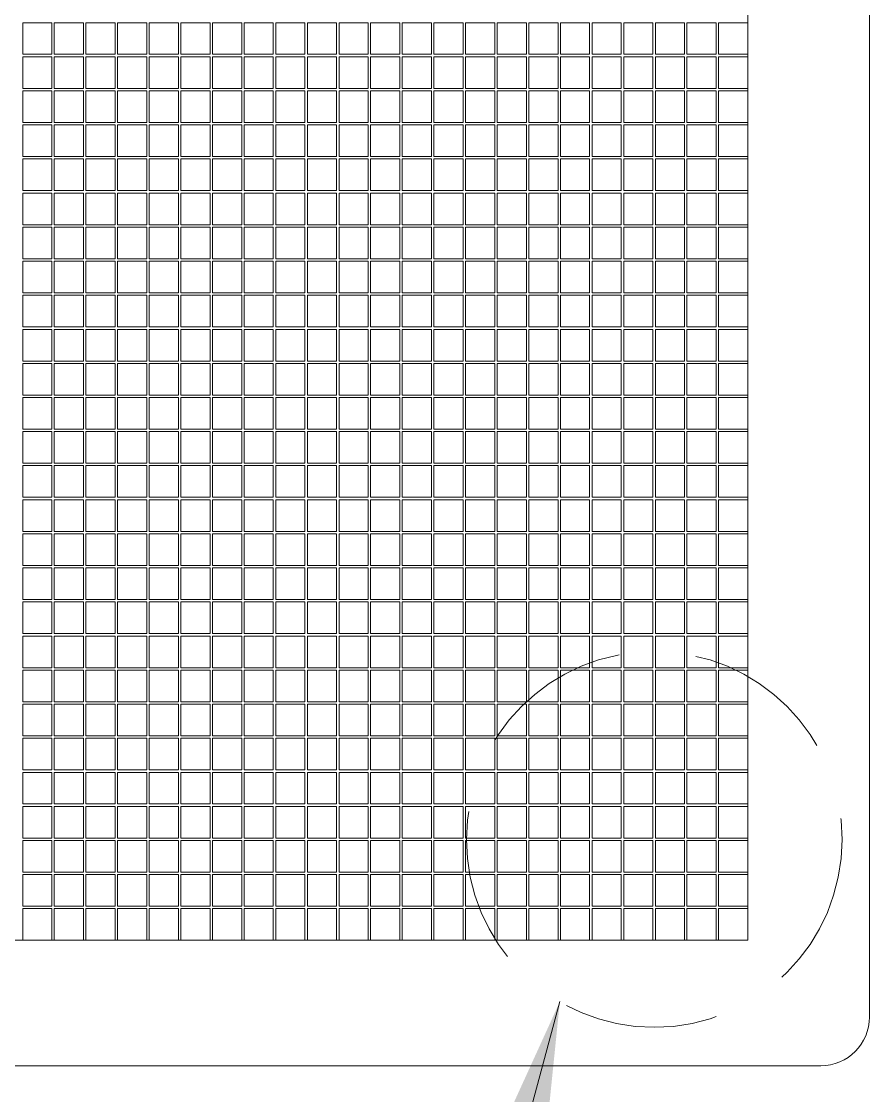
# Model space of a CAD drawing. Extents: x 365 to 1637, y -92 to 444.
# Drawn here: x 833.08 to 850.5, y 8.87 to 30.93 of the extents above; entities that cross this region are included whole.
import ezdxf

# ---------------------------------------------------------------- set-up
doc = ezdxf.new("R2010")
doc.units = 0
doc.linetypes.add('HIDDEN2', pattern=[4.7625, 3.175, -1.5875])
for name, color, linetype, lineweight in [('-Dim_mm', 5, 'CONTINUOUS', 13), ('-Text', 7, 'CONTINUOUS', 9), ('AA Detail', 6, 'CONTINUOUS', 20), ('ACTIVE_AREA', 6, 'CONTINUOUS', 0), ('Detail Circle', 132, 'HIDDEN2', 20), ('VIEW_AREA', 44, 'CONTINUOUS', 20)]:
    doc.layers.add(name, color=color, linetype=linetype, lineweight=lineweight)
doc.styles.add('STYLE1', font='arial.ttf')
doc.dimstyles.new('10x LO_mm', dxfattribs={"dimtxt": 2.6666, "dimasz": 2, "dimexe": 0.5, "dimexo": 0.5, "dimgap": 0.5, "dimtad": 1, "dimlfac": 0.1, "dimzin": 4, "dimdsep": 46, "dimtxsty": 'STYLE1', "dimcen": -2.5, "dimclrd": 256, "dimclre": 256, "dimclrt": 256, "dimadec": 0, "dimazin": 0, "dimtp": 0.5, "dimtm": 0.5, "dimtfac": 1, "dimtmove": 0, "dimatfit": 1, "dimfxl": 0, "dimtolj": 1, "dimtzin": 0, "dimlwd": -1, "dimlwe": -1, "dimarcsym": 0})

# ---------------------------------------------------------------- blocks, each defined once
blk = doc.blocks.new('va')
at = {"layer": 'VIEW_AREA'}
for p, q in [((535.779, 175.903), (535.779, 150.403)), ((453.829, 149.403), (534.779, 149.403))]:
    blk.add_line(p, q, dxfattribs=at)
blk.add_arc((534.779, 150.403), 1, 270, 0, dxfattribs=at)

msp = doc.modelspace()

# ---------------------------------------------------------------- linework, layer by layer
at = {"layer": 'AA Detail'}
msp.add_lwpolyline([(770.051, 34.407), (848.001, 34.407), (848.001, 12.057), (770.051, 12.057)], close=True, dxfattribs=at)
at = {"layer": 'ACTIVE_AREA'}
for points in [[(833.101, 30.257), (833.701, 30.257), (833.701, 30.907), (833.101, 30.907)], [(833.751, 30.257), (834.351, 30.257), (834.351, 30.907), (833.751, 30.907)], [(834.401, 30.257), (835.001, 30.257), (835.001, 30.907), (834.401, 30.907)], [(835.051, 30.257), (835.651, 30.257), (835.651, 30.907), (835.051, 30.907)], [(835.701, 30.257), (836.301, 30.257), (836.301, 30.907), (835.701, 30.907)], [(836.351, 30.257), (836.951, 30.257), (836.951, 30.907), (836.351, 30.907)], [(837.001, 30.257), (837.601, 30.257), (837.601, 30.907), (837.001, 30.907)], [(837.651, 30.257), (838.251, 30.257), (838.251, 30.907), (837.651, 30.907)], [(838.301, 30.257), (838.901, 30.257), (838.901, 30.907), (838.301, 30.907)], [(838.951, 30.257), (839.551, 30.257), (839.551, 30.907), (838.951, 30.907)], [(839.601, 30.257), (840.201, 30.257), (840.201, 30.907), (839.601, 30.907)], [(840.251, 30.257), (840.851, 30.257), (840.851, 30.907), (840.251, 30.907)], [(840.901, 30.257), (841.501, 30.257), (841.501, 30.907), (840.901, 30.907)], [(841.551, 30.257), (842.151, 30.257), (842.151, 30.907), (841.551, 30.907)], [(842.201, 30.257), (842.801, 30.257), (842.801, 30.907), (842.201, 30.907)], [(842.851, 30.257), (843.451, 30.257), (843.451, 30.907), (842.851, 30.907)], [(843.501, 30.257), (844.101, 30.257), (844.101, 30.907), (843.501, 30.907)], [(844.151, 30.257), (844.751, 30.257), (844.751, 30.907), (844.151, 30.907)], [(844.801, 30.257), (845.401, 30.257), (845.401, 30.907), (844.801, 30.907)], [(845.451, 30.257), (846.051, 30.257), (846.051, 30.907), (845.451, 30.907)], [(846.101, 30.257), (846.701, 30.257), (846.701, 30.907), (846.101, 30.907)], [(846.751, 30.257), (847.351, 30.257), (847.351, 30.907), (846.751, 30.907)], [(847.401, 30.257), (848.001, 30.257), (848.001, 30.907), (847.401, 30.907)], [(833.101, 29.557), (833.701, 29.557), (833.701, 30.207), (833.101, 30.207)], [(833.751, 29.557), (834.351, 29.557), (834.351, 30.207), (833.751, 30.207)], [(834.401, 29.557), (835.001, 29.557), (835.001, 30.207), (834.401, 30.207)], [(835.051, 29.557), (835.651, 29.557), (835.651, 30.207), (835.051, 30.207)], [(835.701, 29.557), (836.301, 29.557), (836.301, 30.207), (835.701, 30.207)], [(836.351, 29.557), (836.951, 29.557), (836.951, 30.207), (836.351, 30.207)], [(837.001, 29.557), (837.601, 29.557), (837.601, 30.207), (837.001, 30.207)], [(837.651, 29.557), (838.251, 29.557), (838.251, 30.207), (837.651, 30.207)], [(838.301, 29.557), (838.901, 29.557), (838.901, 30.207), (838.301, 30.207)], [(838.951, 29.557), (839.551, 29.557), (839.551, 30.207), (838.951, 30.207)], [(839.601, 29.557), (840.201, 29.557), (840.201, 30.207), (839.601, 30.207)], [(840.251, 29.557), (840.851, 29.557), (840.851, 30.207), (840.251, 30.207)], [(840.901, 29.557), (841.501, 29.557), (841.501, 30.207), (840.901, 30.207)], [(841.551, 29.557), (842.151, 29.557), (842.151, 30.207), (841.551, 30.207)], [(842.201, 29.557), (842.801, 29.557), (842.801, 30.207), (842.201, 30.207)], [(842.851, 29.557), (843.451, 29.557), (843.451, 30.207), (842.851, 30.207)], [(843.501, 29.557), (844.101, 29.557), (844.101, 30.207), (843.501, 30.207)], [(844.151, 29.557), (844.751, 29.557), (844.751, 30.207), (844.151, 30.207)], [(844.801, 29.557), (845.401, 29.557), (845.401, 30.207), (844.801, 30.207)], [(845.451, 29.557), (846.051, 29.557), (846.051, 30.207), (845.451, 30.207)], [(846.101, 29.557), (846.701, 29.557), (846.701, 30.207), (846.101, 30.207)], [(846.751, 29.557), (847.351, 29.557), (847.351, 30.207), (846.751, 30.207)], [(847.401, 29.557), (848.001, 29.557), (848.001, 30.207), (847.401, 30.207)], [(833.101, 28.857), (833.701, 28.857), (833.701, 29.507), (833.101, 29.507)], [(833.751, 28.857), (834.351, 28.857), (834.351, 29.507), (833.751, 29.507)], [(834.401, 28.857), (835.001, 28.857), (835.001, 29.507), (834.401, 29.507)], [(835.051, 28.857), (835.651, 28.857), (835.651, 29.507), (835.051, 29.507)], [(835.701, 28.857), (836.301, 28.857), (836.301, 29.507), (835.701, 29.507)], [(836.351, 28.857), (836.951, 28.857), (836.951, 29.507), (836.351, 29.507)], [(837.001, 28.857), (837.601, 28.857), (837.601, 29.507), (837.001, 29.507)], [(837.651, 28.857), (838.251, 28.857), (838.251, 29.507), (837.651, 29.507)], [(838.301, 28.857), (838.901, 28.857), (838.901, 29.507), (838.301, 29.507)], [(838.951, 28.857), (839.551, 28.857), (839.551, 29.507), (838.951, 29.507)], [(839.601, 28.857), (840.201, 28.857), (840.201, 29.507), (839.601, 29.507)], [(840.251, 28.857), (840.851, 28.857), (840.851, 29.507), (840.251, 29.507)], [(840.901, 28.857), (841.501, 28.857), (841.501, 29.507), (840.901, 29.507)], [(841.551, 28.857), (842.151, 28.857), (842.151, 29.507), (841.551, 29.507)], [(842.201, 28.857), (842.801, 28.857), (842.801, 29.507), (842.201, 29.507)], [(842.851, 28.857), (843.451, 28.857), (843.451, 29.507), (842.851, 29.507)], [(843.501, 28.857), (844.101, 28.857), (844.101, 29.507), (843.501, 29.507)], [(844.151, 28.857), (844.751, 28.857), (844.751, 29.507), (844.151, 29.507)], [(844.801, 28.857), (845.401, 28.857), (845.401, 29.507), (844.801, 29.507)], [(845.451, 28.857), (846.051, 28.857), (846.051, 29.507), (845.451, 29.507)], [(846.101, 28.857), (846.701, 28.857), (846.701, 29.507), (846.101, 29.507)], [(846.751, 28.857), (847.351, 28.857), (847.351, 29.507), (846.751, 29.507)], [(847.401, 28.857), (848.001, 28.857), (848.001, 29.507), (847.401, 29.507)], [(833.101, 28.157), (833.701, 28.157), (833.701, 28.807), (833.101, 28.807)], [(833.751, 28.157), (834.351, 28.157), (834.351, 28.807), (833.751, 28.807)], [(834.401, 28.157), (835.001, 28.157), (835.001, 28.807), (834.401, 28.807)], [(835.051, 28.157), (835.651, 28.157), (835.651, 28.807), (835.051, 28.807)], [(835.701, 28.157), (836.301, 28.157), (836.301, 28.807), (835.701, 28.807)], [(836.351, 28.157), (836.951, 28.157), (836.951, 28.807), (836.351, 28.807)], [(837.001, 28.157), (837.601, 28.157), (837.601, 28.807), (837.001, 28.807)], [(837.651, 28.157), (838.251, 28.157), (838.251, 28.807), (837.651, 28.807)], [(838.301, 28.157), (838.901, 28.157), (838.901, 28.807), (838.301, 28.807)], [(838.951, 28.157), (839.551, 28.157), (839.551, 28.807), (838.951, 28.807)], [(839.601, 28.157), (840.201, 28.157), (840.201, 28.807), (839.601, 28.807)], [(840.251, 28.157), (840.851, 28.157), (840.851, 28.807), (840.251, 28.807)], [(840.901, 28.157), (841.501, 28.157), (841.501, 28.807), (840.901, 28.807)], [(841.551, 28.157), (842.151, 28.157), (842.151, 28.807), (841.551, 28.807)], [(842.201, 28.157), (842.801, 28.157), (842.801, 28.807), (842.201, 28.807)], [(842.851, 28.157), (843.451, 28.157), (843.451, 28.807), (842.851, 28.807)], [(843.501, 28.157), (844.101, 28.157), (844.101, 28.807), (843.501, 28.807)], [(844.151, 28.157), (844.751, 28.157), (844.751, 28.807), (844.151, 28.807)], [(844.801, 28.157), (845.401, 28.157), (845.401, 28.807), (844.801, 28.807)], [(845.451, 28.157), (846.051, 28.157), (846.051, 28.807), (845.451, 28.807)], [(846.101, 28.157), (846.701, 28.157), (846.701, 28.807), (846.101, 28.807)], [(846.751, 28.157), (847.351, 28.157), (847.351, 28.807), (846.751, 28.807)], [(847.401, 28.157), (848.001, 28.157), (848.001, 28.807), (847.401, 28.807)], [(833.101, 27.457), (833.701, 27.457), (833.701, 28.107), (833.101, 28.107)], [(833.751, 27.457), (834.351, 27.457), (834.351, 28.107), (833.751, 28.107)], [(834.401, 27.457), (835.001, 27.457), (835.001, 28.107), (834.401, 28.107)], [(835.051, 27.457), (835.651, 27.457), (835.651, 28.107), (835.051, 28.107)], [(835.701, 27.457), (836.301, 27.457), (836.301, 28.107), (835.701, 28.107)], [(836.351, 27.457), (836.951, 27.457), (836.951, 28.107), (836.351, 28.107)], [(837.001, 27.457), (837.601, 27.457), (837.601, 28.107), (837.001, 28.107)], [(837.651, 27.457), (838.251, 27.457), (838.251, 28.107), (837.651, 28.107)], [(838.301, 27.457), (838.901, 27.457), (838.901, 28.107), (838.301, 28.107)], [(838.951, 27.457), (839.551, 27.457), (839.551, 28.107), (838.951, 28.107)], [(839.601, 27.457), (840.201, 27.457), (840.201, 28.107), (839.601, 28.107)], [(840.251, 27.457), (840.851, 27.457), (840.851, 28.107), (840.251, 28.107)], [(840.901, 27.457), (841.501, 27.457), (841.501, 28.107), (840.901, 28.107)], [(841.551, 27.457), (842.151, 27.457), (842.151, 28.107), (841.551, 28.107)], [(842.201, 27.457), (842.801, 27.457), (842.801, 28.107), (842.201, 28.107)], [(842.851, 27.457), (843.451, 27.457), (843.451, 28.107), (842.851, 28.107)], [(843.501, 27.457), (844.101, 27.457), (844.101, 28.107), (843.501, 28.107)], [(844.151, 27.457), (844.751, 27.457), (844.751, 28.107), (844.151, 28.107)], [(844.801, 27.457), (845.401, 27.457), (845.401, 28.107), (844.801, 28.107)], [(845.451, 27.457), (846.051, 27.457), (846.051, 28.107), (845.451, 28.107)], [(846.101, 27.457), (846.701, 27.457), (846.701, 28.107), (846.101, 28.107)], [(846.751, 27.457), (847.351, 27.457), (847.351, 28.107), (846.751, 28.107)], [(847.401, 27.457), (848.001, 27.457), (848.001, 28.107), (847.401, 28.107)], [(833.101, 26.757), (833.701, 26.757), (833.701, 27.407), (833.101, 27.407)], [(833.751, 26.757), (834.351, 26.757), (834.351, 27.407), (833.751, 27.407)], [(834.401, 26.757), (835.001, 26.757), (835.001, 27.407), (834.401, 27.407)], [(835.051, 26.757), (835.651, 26.757), (835.651, 27.407), (835.051, 27.407)], [(835.701, 26.757), (836.301, 26.757), (836.301, 27.407), (835.701, 27.407)], [(836.351, 26.757), (836.951, 26.757), (836.951, 27.407), (836.351, 27.407)], [(837.001, 26.757), (837.601, 26.757), (837.601, 27.407), (837.001, 27.407)], [(837.651, 26.757), (838.251, 26.757), (838.251, 27.407), (837.651, 27.407)], [(838.301, 26.757), (838.901, 26.757), (838.901, 27.407), (838.301, 27.407)], [(838.951, 26.757), (839.551, 26.757), (839.551, 27.407), (838.951, 27.407)], [(839.601, 26.757), (840.201, 26.757), (840.201, 27.407), (839.601, 27.407)], [(840.251, 26.757), (840.851, 26.757), (840.851, 27.407), (840.251, 27.407)], [(840.901, 26.757), (841.501, 26.757), (841.501, 27.407), (840.901, 27.407)], [(841.551, 26.757), (842.151, 26.757), (842.151, 27.407), (841.551, 27.407)], [(842.201, 26.757), (842.801, 26.757), (842.801, 27.407), (842.201, 27.407)], [(842.851, 26.757), (843.451, 26.757), (843.451, 27.407), (842.851, 27.407)], [(843.501, 26.757), (844.101, 26.757), (844.101, 27.407), (843.501, 27.407)], [(844.151, 26.757), (844.751, 26.757), (844.751, 27.407), (844.151, 27.407)], [(844.801, 26.757), (845.401, 26.757), (845.401, 27.407), (844.801, 27.407)], [(845.451, 26.757), (846.051, 26.757), (846.051, 27.407), (845.451, 27.407)], [(846.101, 26.757), (846.701, 26.757), (846.701, 27.407), (846.101, 27.407)], [(846.751, 26.757), (847.351, 26.757), (847.351, 27.407), (846.751, 27.407)], [(847.401, 26.757), (848.001, 26.757), (848.001, 27.407), (847.401, 27.407)], [(833.101, 26.057), (833.701, 26.057), (833.701, 26.707), (833.101, 26.707)], [(833.751, 26.057), (834.351, 26.057), (834.351, 26.707), (833.751, 26.707)], [(834.401, 26.057), (835.001, 26.057), (835.001, 26.707), (834.401, 26.707)], [(835.051, 26.057), (835.651, 26.057), (835.651, 26.707), (835.051, 26.707)], [(835.701, 26.057), (836.301, 26.057), (836.301, 26.707), (835.701, 26.707)], [(836.351, 26.057), (836.951, 26.057), (836.951, 26.707), (836.351, 26.707)], [(837.001, 26.057), (837.601, 26.057), (837.601, 26.707), (837.001, 26.707)], [(837.651, 26.057), (838.251, 26.057), (838.251, 26.707), (837.651, 26.707)], [(838.301, 26.057), (838.901, 26.057), (838.901, 26.707), (838.301, 26.707)], [(838.951, 26.057), (839.551, 26.057), (839.551, 26.707), (838.951, 26.707)], [(839.601, 26.057), (840.201, 26.057), (840.201, 26.707), (839.601, 26.707)], [(840.251, 26.057), (840.851, 26.057), (840.851, 26.707), (840.251, 26.707)], [(840.901, 26.057), (841.501, 26.057), (841.501, 26.707), (840.901, 26.707)], [(841.551, 26.057), (842.151, 26.057), (842.151, 26.707), (841.551, 26.707)], [(842.201, 26.057), (842.801, 26.057), (842.801, 26.707), (842.201, 26.707)], [(842.851, 26.057), (843.451, 26.057), (843.451, 26.707), (842.851, 26.707)], [(843.501, 26.057), (844.101, 26.057), (844.101, 26.707), (843.501, 26.707)], [(844.151, 26.057), (844.751, 26.057), (844.751, 26.707), (844.151, 26.707)], [(844.801, 26.057), (845.401, 26.057), (845.401, 26.707), (844.801, 26.707)], [(845.451, 26.057), (846.051, 26.057), (846.051, 26.707), (845.451, 26.707)], [(846.101, 26.057), (846.701, 26.057), (846.701, 26.707), (846.101, 26.707)], [(846.751, 26.057), (847.351, 26.057), (847.351, 26.707), (846.751, 26.707)], [(847.401, 26.057), (848.001, 26.057), (848.001, 26.707), (847.401, 26.707)], [(833.101, 25.357), (833.701, 25.357), (833.701, 26.007), (833.101, 26.007)], [(833.751, 25.357), (834.351, 25.357), (834.351, 26.007), (833.751, 26.007)], [(834.401, 25.357), (835.001, 25.357), (835.001, 26.007), (834.401, 26.007)], [(835.051, 25.357), (835.651, 25.357), (835.651, 26.007), (835.051, 26.007)], [(835.701, 25.357), (836.301, 25.357), (836.301, 26.007), (835.701, 26.007)], [(836.351, 25.357), (836.951, 25.357), (836.951, 26.007), (836.351, 26.007)], [(837.001, 25.357), (837.601, 25.357), (837.601, 26.007), (837.001, 26.007)], [(837.651, 25.357), (838.251, 25.357), (838.251, 26.007), (837.651, 26.007)], [(838.301, 25.357), (838.901, 25.357), (838.901, 26.007), (838.301, 26.007)], [(838.951, 25.357), (839.551, 25.357), (839.551, 26.007), (838.951, 26.007)], [(839.601, 25.357), (840.201, 25.357), (840.201, 26.007), (839.601, 26.007)], [(840.251, 25.357), (840.851, 25.357), (840.851, 26.007), (840.251, 26.007)], [(840.901, 25.357), (841.501, 25.357), (841.501, 26.007), (840.901, 26.007)], [(841.551, 25.357), (842.151, 25.357), (842.151, 26.007), (841.551, 26.007)], [(842.201, 25.357), (842.801, 25.357), (842.801, 26.007), (842.201, 26.007)], [(842.851, 25.357), (843.451, 25.357), (843.451, 26.007), (842.851, 26.007)], [(843.501, 25.357), (844.101, 25.357), (844.101, 26.007), (843.501, 26.007)], [(844.151, 25.357), (844.751, 25.357), (844.751, 26.007), (844.151, 26.007)], [(844.801, 25.357), (845.401, 25.357), (845.401, 26.007), (844.801, 26.007)], [(845.451, 25.357), (846.051, 25.357), (846.051, 26.007), (845.451, 26.007)], [(846.101, 25.357), (846.701, 25.357), (846.701, 26.007), (846.101, 26.007)], [(846.751, 25.357), (847.351, 25.357), (847.351, 26.007), (846.751, 26.007)], [(847.401, 25.357), (848.001, 25.357), (848.001, 26.007), (847.401, 26.007)], [(833.101, 24.657), (833.701, 24.657), (833.701, 25.307), (833.101, 25.307)], [(833.751, 24.657), (834.351, 24.657), (834.351, 25.307), (833.751, 25.307)], [(834.401, 24.657), (835.001, 24.657), (835.001, 25.307), (834.401, 25.307)], [(835.051, 24.657), (835.651, 24.657), (835.651, 25.307), (835.051, 25.307)], [(835.701, 24.657), (836.301, 24.657), (836.301, 25.307), (835.701, 25.307)], [(836.351, 24.657), (836.951, 24.657), (836.951, 25.307), (836.351, 25.307)], [(837.001, 24.657), (837.601, 24.657), (837.601, 25.307), (837.001, 25.307)], [(837.651, 24.657), (838.251, 24.657), (838.251, 25.307), (837.651, 25.307)], [(838.301, 24.657), (838.901, 24.657), (838.901, 25.307), (838.301, 25.307)], [(838.951, 24.657), (839.551, 24.657), (839.551, 25.307), (838.951, 25.307)], [(839.601, 24.657), (840.201, 24.657), (840.201, 25.307), (839.601, 25.307)], [(840.251, 24.657), (840.851, 24.657), (840.851, 25.307), (840.251, 25.307)], [(840.901, 24.657), (841.501, 24.657), (841.501, 25.307), (840.901, 25.307)], [(841.551, 24.657), (842.151, 24.657), (842.151, 25.307), (841.551, 25.307)], [(842.201, 24.657), (842.801, 24.657), (842.801, 25.307), (842.201, 25.307)], [(842.851, 24.657), (843.451, 24.657), (843.451, 25.307), (842.851, 25.307)], [(843.501, 24.657), (844.101, 24.657), (844.101, 25.307), (843.501, 25.307)], [(844.151, 24.657), (844.751, 24.657), (844.751, 25.307), (844.151, 25.307)], [(844.801, 24.657), (845.401, 24.657), (845.401, 25.307), (844.801, 25.307)], [(845.451, 24.657), (846.051, 24.657), (846.051, 25.307), (845.451, 25.307)], [(846.101, 24.657), (846.701, 24.657), (846.701, 25.307), (846.101, 25.307)], [(846.751, 24.657), (847.351, 24.657), (847.351, 25.307), (846.751, 25.307)], [(847.401, 24.657), (848.001, 24.657), (848.001, 25.307), (847.401, 25.307)], [(833.101, 23.957), (833.701, 23.957), (833.701, 24.607), (833.101, 24.607)], [(833.751, 23.957), (834.351, 23.957), (834.351, 24.607), (833.751, 24.607)], [(834.401, 23.957), (835.001, 23.957), (835.001, 24.607), (834.401, 24.607)], [(835.051, 23.957), (835.651, 23.957), (835.651, 24.607), (835.051, 24.607)], [(835.701, 23.957), (836.301, 23.957), (836.301, 24.607), (835.701, 24.607)], [(836.351, 23.957), (836.951, 23.957), (836.951, 24.607), (836.351, 24.607)], [(837.001, 23.957), (837.601, 23.957), (837.601, 24.607), (837.001, 24.607)], [(837.651, 23.957), (838.251, 23.957), (838.251, 24.607), (837.651, 24.607)], [(838.301, 23.957), (838.901, 23.957), (838.901, 24.607), (838.301, 24.607)], [(838.951, 23.957), (839.551, 23.957), (839.551, 24.607), (838.951, 24.607)], [(839.601, 23.957), (840.201, 23.957), (840.201, 24.607), (839.601, 24.607)], [(840.251, 23.957), (840.851, 23.957), (840.851, 24.607), (840.251, 24.607)], [(840.901, 23.957), (841.501, 23.957), (841.501, 24.607), (840.901, 24.607)], [(841.551, 23.957), (842.151, 23.957), (842.151, 24.607), (841.551, 24.607)], [(842.201, 23.957), (842.801, 23.957), (842.801, 24.607), (842.201, 24.607)], [(842.851, 23.957), (843.451, 23.957), (843.451, 24.607), (842.851, 24.607)], [(843.501, 23.957), (844.101, 23.957), (844.101, 24.607), (843.501, 24.607)], [(844.151, 23.957), (844.751, 23.957), (844.751, 24.607), (844.151, 24.607)], [(844.801, 23.957), (845.401, 23.957), (845.401, 24.607), (844.801, 24.607)], [(845.451, 23.957), (846.051, 23.957), (846.051, 24.607), (845.451, 24.607)], [(846.101, 23.957), (846.701, 23.957), (846.701, 24.607), (846.101, 24.607)], [(846.751, 23.957), (847.351, 23.957), (847.351, 24.607), (846.751, 24.607)], [(847.401, 23.957), (848.001, 23.957), (848.001, 24.607), (847.401, 24.607)], [(833.101, 23.257), (833.701, 23.257), (833.701, 23.907), (833.101, 23.907)], [(833.751, 23.257), (834.351, 23.257), (834.351, 23.907), (833.751, 23.907)], [(834.401, 23.257), (835.001, 23.257), (835.001, 23.907), (834.401, 23.907)], [(835.051, 23.257), (835.651, 23.257), (835.651, 23.907), (835.051, 23.907)], [(835.701, 23.257), (836.301, 23.257), (836.301, 23.907), (835.701, 23.907)], [(836.351, 23.257), (836.951, 23.257), (836.951, 23.907), (836.351, 23.907)], [(837.001, 23.257), (837.601, 23.257), (837.601, 23.907), (837.001, 23.907)], [(837.651, 23.257), (838.251, 23.257), (838.251, 23.907), (837.651, 23.907)], [(838.301, 23.257), (838.901, 23.257), (838.901, 23.907), (838.301, 23.907)], [(838.951, 23.257), (839.551, 23.257), (839.551, 23.907), (838.951, 23.907)], [(839.601, 23.257), (840.201, 23.257), (840.201, 23.907), (839.601, 23.907)], [(840.251, 23.257), (840.851, 23.257), (840.851, 23.907), (840.251, 23.907)], [(840.901, 23.257), (841.501, 23.257), (841.501, 23.907), (840.901, 23.907)], [(841.551, 23.257), (842.151, 23.257), (842.151, 23.907), (841.551, 23.907)], [(842.201, 23.257), (842.801, 23.257), (842.801, 23.907), (842.201, 23.907)], [(842.851, 23.257), (843.451, 23.257), (843.451, 23.907), (842.851, 23.907)], [(843.501, 23.257), (844.101, 23.257), (844.101, 23.907), (843.501, 23.907)], [(844.151, 23.257), (844.751, 23.257), (844.751, 23.907), (844.151, 23.907)], [(844.801, 23.257), (845.401, 23.257), (845.401, 23.907), (844.801, 23.907)], [(845.451, 23.257), (846.051, 23.257), (846.051, 23.907), (845.451, 23.907)], [(846.101, 23.257), (846.701, 23.257), (846.701, 23.907), (846.101, 23.907)], [(846.751, 23.257), (847.351, 23.257), (847.351, 23.907), (846.751, 23.907)], [(847.401, 23.257), (848.001, 23.257), (848.001, 23.907), (847.401, 23.907)], [(833.101, 23.207), (833.701, 23.207), (833.701, 22.557), (833.101, 22.557)], [(833.751, 23.207), (834.351, 23.207), (834.351, 22.557), (833.751, 22.557)], [(834.401, 23.207), (835.001, 23.207), (835.001, 22.557), (834.401, 22.557)], [(835.051, 23.207), (835.651, 23.207), (835.651, 22.557), (835.051, 22.557)], [(835.701, 23.207), (836.301, 23.207), (836.301, 22.557), (835.701, 22.557)], [(836.351, 23.207), (836.951, 23.207), (836.951, 22.557), (836.351, 22.557)], [(837.001, 23.207), (837.601, 23.207), (837.601, 22.557), (837.001, 22.557)], [(837.651, 23.207), (838.251, 23.207), (838.251, 22.557), (837.651, 22.557)], [(838.301, 23.207), (838.901, 23.207), (838.901, 22.557), (838.301, 22.557)], [(838.951, 23.207), (839.551, 23.207), (839.551, 22.557), (838.951, 22.557)], [(839.601, 23.207), (840.201, 23.207), (840.201, 22.557), (839.601, 22.557)], [(840.251, 23.207), (840.851, 23.207), (840.851, 22.557), (840.251, 22.557)], [(840.901, 23.207), (841.501, 23.207), (841.501, 22.557), (840.901, 22.557)], [(841.551, 23.207), (842.151, 23.207), (842.151, 22.557), (841.551, 22.557)], [(842.201, 23.207), (842.801, 23.207), (842.801, 22.557), (842.201, 22.557)], [(842.851, 23.207), (843.451, 23.207), (843.451, 22.557), (842.851, 22.557)], [(843.501, 23.207), (844.101, 23.207), (844.101, 22.557), (843.501, 22.557)], [(844.151, 23.207), (844.751, 23.207), (844.751, 22.557), (844.151, 22.557)], [(844.801, 23.207), (845.401, 23.207), (845.401, 22.557), (844.801, 22.557)], [(845.451, 23.207), (846.051, 23.207), (846.051, 22.557), (845.451, 22.557)], [(846.101, 23.207), (846.701, 23.207), (846.701, 22.557), (846.101, 22.557)], [(846.751, 23.207), (847.351, 23.207), (847.351, 22.557), (846.751, 22.557)], [(847.401, 23.207), (848.001, 23.207), (848.001, 22.557), (847.401, 22.557)], [(833.101, 22.507), (833.701, 22.507), (833.701, 21.857), (833.101, 21.857)], [(833.751, 22.507), (834.351, 22.507), (834.351, 21.857), (833.751, 21.857)], [(834.401, 22.507), (835.001, 22.507), (835.001, 21.857), (834.401, 21.857)], [(835.051, 22.507), (835.651, 22.507), (835.651, 21.857), (835.051, 21.857)], [(835.701, 22.507), (836.301, 22.507), (836.301, 21.857), (835.701, 21.857)], [(836.351, 22.507), (836.951, 22.507), (836.951, 21.857), (836.351, 21.857)], [(837.001, 22.507), (837.601, 22.507), (837.601, 21.857), (837.001, 21.857)], [(837.651, 22.507), (838.251, 22.507), (838.251, 21.857), (837.651, 21.857)], [(838.301, 22.507), (838.901, 22.507), (838.901, 21.857), (838.301, 21.857)], [(838.951, 22.507), (839.551, 22.507), (839.551, 21.857), (838.951, 21.857)], [(839.601, 22.507), (840.201, 22.507), (840.201, 21.857), (839.601, 21.857)], [(840.251, 22.507), (840.851, 22.507), (840.851, 21.857), (840.251, 21.857)], [(840.901, 22.507), (841.501, 22.507), (841.501, 21.857), (840.901, 21.857)], [(841.551, 22.507), (842.151, 22.507), (842.151, 21.857), (841.551, 21.857)], [(842.201, 22.507), (842.801, 22.507), (842.801, 21.857), (842.201, 21.857)], [(842.851, 22.507), (843.451, 22.507), (843.451, 21.857), (842.851, 21.857)], [(843.501, 22.507), (844.101, 22.507), (844.101, 21.857), (843.501, 21.857)], [(844.151, 22.507), (844.751, 22.507), (844.751, 21.857), (844.151, 21.857)], [(844.801, 22.507), (845.401, 22.507), (845.401, 21.857), (844.801, 21.857)], [(845.451, 22.507), (846.051, 22.507), (846.051, 21.857), (845.451, 21.857)], [(846.101, 22.507), (846.701, 22.507), (846.701, 21.857), (846.101, 21.857)], [(846.751, 22.507), (847.351, 22.507), (847.351, 21.857), (846.751, 21.857)], [(847.401, 22.507), (848.001, 22.507), (848.001, 21.857), (847.401, 21.857)], [(833.101, 21.807), (833.701, 21.807), (833.701, 21.157), (833.101, 21.157)], [(833.751, 21.807), (834.351, 21.807), (834.351, 21.157), (833.751, 21.157)], [(834.401, 21.807), (835.001, 21.807), (835.001, 21.157), (834.401, 21.157)], [(835.051, 21.807), (835.651, 21.807), (835.651, 21.157), (835.051, 21.157)], [(835.701, 21.807), (836.301, 21.807), (836.301, 21.157), (835.701, 21.157)], [(836.351, 21.807), (836.951, 21.807), (836.951, 21.157), (836.351, 21.157)], [(837.001, 21.807), (837.601, 21.807), (837.601, 21.157), (837.001, 21.157)], [(837.651, 21.807), (838.251, 21.807), (838.251, 21.157), (837.651, 21.157)], [(838.301, 21.807), (838.901, 21.807), (838.901, 21.157), (838.301, 21.157)], [(838.951, 21.807), (839.551, 21.807), (839.551, 21.157), (838.951, 21.157)], [(839.601, 21.807), (840.201, 21.807), (840.201, 21.157), (839.601, 21.157)], [(840.251, 21.807), (840.851, 21.807), (840.851, 21.157), (840.251, 21.157)], [(840.901, 21.807), (841.501, 21.807), (841.501, 21.157), (840.901, 21.157)], [(841.551, 21.807), (842.151, 21.807), (842.151, 21.157), (841.551, 21.157)], [(842.201, 21.807), (842.801, 21.807), (842.801, 21.157), (842.201, 21.157)], [(842.851, 21.807), (843.451, 21.807), (843.451, 21.157), (842.851, 21.157)], [(843.501, 21.807), (844.101, 21.807), (844.101, 21.157), (843.501, 21.157)], [(844.151, 21.807), (844.751, 21.807), (844.751, 21.157), (844.151, 21.157)], [(844.801, 21.807), (845.401, 21.807), (845.401, 21.157), (844.801, 21.157)], [(845.451, 21.807), (846.051, 21.807), (846.051, 21.157), (845.451, 21.157)], [(846.101, 21.807), (846.701, 21.807), (846.701, 21.157), (846.101, 21.157)], [(846.751, 21.807), (847.351, 21.807), (847.351, 21.157), (846.751, 21.157)], [(847.401, 21.807), (848.001, 21.807), (848.001, 21.157), (847.401, 21.157)], [(833.101, 21.107), (833.701, 21.107), (833.701, 20.457), (833.101, 20.457)], [(833.751, 21.107), (834.351, 21.107), (834.351, 20.457), (833.751, 20.457)], [(834.401, 21.107), (835.001, 21.107), (835.001, 20.457), (834.401, 20.457)], [(835.051, 21.107), (835.651, 21.107), (835.651, 20.457), (835.051, 20.457)], [(835.701, 21.107), (836.301, 21.107), (836.301, 20.457), (835.701, 20.457)], [(836.351, 21.107), (836.951, 21.107), (836.951, 20.457), (836.351, 20.457)], [(837.001, 21.107), (837.601, 21.107), (837.601, 20.457), (837.001, 20.457)], [(837.651, 21.107), (838.251, 21.107), (838.251, 20.457), (837.651, 20.457)], [(838.301, 21.107), (838.901, 21.107), (838.901, 20.457), (838.301, 20.457)], [(838.951, 21.107), (839.551, 21.107), (839.551, 20.457), (838.951, 20.457)], [(839.601, 21.107), (840.201, 21.107), (840.201, 20.457), (839.601, 20.457)], [(840.251, 21.107), (840.851, 21.107), (840.851, 20.457), (840.251, 20.457)], [(840.901, 21.107), (841.501, 21.107), (841.501, 20.457), (840.901, 20.457)], [(841.551, 21.107), (842.151, 21.107), (842.151, 20.457), (841.551, 20.457)], [(842.201, 21.107), (842.801, 21.107), (842.801, 20.457), (842.201, 20.457)], [(842.851, 21.107), (843.451, 21.107), (843.451, 20.457), (842.851, 20.457)], [(843.501, 21.107), (844.101, 21.107), (844.101, 20.457), (843.501, 20.457)], [(844.151, 21.107), (844.751, 21.107), (844.751, 20.457), (844.151, 20.457)], [(844.801, 21.107), (845.401, 21.107), (845.401, 20.457), (844.801, 20.457)], [(845.451, 21.107), (846.051, 21.107), (846.051, 20.457), (845.451, 20.457)], [(846.101, 21.107), (846.701, 21.107), (846.701, 20.457), (846.101, 20.457)], [(846.751, 21.107), (847.351, 21.107), (847.351, 20.457), (846.751, 20.457)], [(847.401, 21.107), (848.001, 21.107), (848.001, 20.457), (847.401, 20.457)], [(833.101, 20.407), (833.701, 20.407), (833.701, 19.757), (833.101, 19.757)], [(833.751, 20.407), (834.351, 20.407), (834.351, 19.757), (833.751, 19.757)], [(834.401, 20.407), (835.001, 20.407), (835.001, 19.757), (834.401, 19.757)], [(835.051, 20.407), (835.651, 20.407), (835.651, 19.757), (835.051, 19.757)], [(835.701, 20.407), (836.301, 20.407), (836.301, 19.757), (835.701, 19.757)], [(836.351, 20.407), (836.951, 20.407), (836.951, 19.757), (836.351, 19.757)], [(837.001, 20.407), (837.601, 20.407), (837.601, 19.757), (837.001, 19.757)], [(837.651, 20.407), (838.251, 20.407), (838.251, 19.757), (837.651, 19.757)], [(838.301, 20.407), (838.901, 20.407), (838.901, 19.757), (838.301, 19.757)], [(838.951, 20.407), (839.551, 20.407), (839.551, 19.757), (838.951, 19.757)], [(839.601, 20.407), (840.201, 20.407), (840.201, 19.757), (839.601, 19.757)], [(840.251, 20.407), (840.851, 20.407), (840.851, 19.757), (840.251, 19.757)], [(840.901, 20.407), (841.501, 20.407), (841.501, 19.757), (840.901, 19.757)], [(841.551, 20.407), (842.151, 20.407), (842.151, 19.757), (841.551, 19.757)], [(842.201, 20.407), (842.801, 20.407), (842.801, 19.757), (842.201, 19.757)], [(842.851, 20.407), (843.451, 20.407), (843.451, 19.757), (842.851, 19.757)], [(843.501, 20.407), (844.101, 20.407), (844.101, 19.757), (843.501, 19.757)], [(844.151, 20.407), (844.751, 20.407), (844.751, 19.757), (844.151, 19.757)], [(844.801, 20.407), (845.401, 20.407), (845.401, 19.757), (844.801, 19.757)], [(845.451, 20.407), (846.051, 20.407), (846.051, 19.757), (845.451, 19.757)], [(846.101, 20.407), (846.701, 20.407), (846.701, 19.757), (846.101, 19.757)], [(846.751, 20.407), (847.351, 20.407), (847.351, 19.757), (846.751, 19.757)], [(847.401, 20.407), (848.001, 20.407), (848.001, 19.757), (847.401, 19.757)], [(833.101, 19.707), (833.701, 19.707), (833.701, 19.057), (833.101, 19.057)], [(833.751, 19.707), (834.351, 19.707), (834.351, 19.057), (833.751, 19.057)], [(834.401, 19.707), (835.001, 19.707), (835.001, 19.057), (834.401, 19.057)], [(835.051, 19.707), (835.651, 19.707), (835.651, 19.057), (835.051, 19.057)], [(835.701, 19.707), (836.301, 19.707), (836.301, 19.057), (835.701, 19.057)], [(836.351, 19.707), (836.951, 19.707), (836.951, 19.057), (836.351, 19.057)], [(837.001, 19.707), (837.601, 19.707), (837.601, 19.057), (837.001, 19.057)], [(837.651, 19.707), (838.251, 19.707), (838.251, 19.057), (837.651, 19.057)], [(838.301, 19.707), (838.901, 19.707), (838.901, 19.057), (838.301, 19.057)], [(838.951, 19.707), (839.551, 19.707), (839.551, 19.057), (838.951, 19.057)], [(839.601, 19.707), (840.201, 19.707), (840.201, 19.057), (839.601, 19.057)], [(840.251, 19.707), (840.851, 19.707), (840.851, 19.057), (840.251, 19.057)], [(840.901, 19.707), (841.501, 19.707), (841.501, 19.057), (840.901, 19.057)], [(841.551, 19.707), (842.151, 19.707), (842.151, 19.057), (841.551, 19.057)], [(842.201, 19.707), (842.801, 19.707), (842.801, 19.057), (842.201, 19.057)], [(842.851, 19.707), (843.451, 19.707), (843.451, 19.057), (842.851, 19.057)], [(843.501, 19.707), (844.101, 19.707), (844.101, 19.057), (843.501, 19.057)], [(844.151, 19.707), (844.751, 19.707), (844.751, 19.057), (844.151, 19.057)], [(844.801, 19.707), (845.401, 19.707), (845.401, 19.057), (844.801, 19.057)], [(845.451, 19.707), (846.051, 19.707), (846.051, 19.057), (845.451, 19.057)], [(846.101, 19.707), (846.701, 19.707), (846.701, 19.057), (846.101, 19.057)], [(846.751, 19.707), (847.351, 19.707), (847.351, 19.057), (846.751, 19.057)], [(847.401, 19.707), (848.001, 19.707), (848.001, 19.057), (847.401, 19.057)], [(833.101, 19.007), (833.701, 19.007), (833.701, 18.357), (833.101, 18.357)], [(833.751, 19.007), (834.351, 19.007), (834.351, 18.357), (833.751, 18.357)], [(834.401, 19.007), (835.001, 19.007), (835.001, 18.357), (834.401, 18.357)], [(835.051, 19.007), (835.651, 19.007), (835.651, 18.357), (835.051, 18.357)], [(835.701, 19.007), (836.301, 19.007), (836.301, 18.357), (835.701, 18.357)], [(836.351, 19.007), (836.951, 19.007), (836.951, 18.357), (836.351, 18.357)], [(837.001, 19.007), (837.601, 19.007), (837.601, 18.357), (837.001, 18.357)], [(837.651, 19.007), (838.251, 19.007), (838.251, 18.357), (837.651, 18.357)], [(838.301, 19.007), (838.901, 19.007), (838.901, 18.357), (838.301, 18.357)], [(838.951, 19.007), (839.551, 19.007), (839.551, 18.357), (838.951, 18.357)], [(839.601, 19.007), (840.201, 19.007), (840.201, 18.357), (839.601, 18.357)], [(840.251, 19.007), (840.851, 19.007), (840.851, 18.357), (840.251, 18.357)], [(840.901, 19.007), (841.501, 19.007), (841.501, 18.357), (840.901, 18.357)], [(841.551, 19.007), (842.151, 19.007), (842.151, 18.357), (841.551, 18.357)], [(842.201, 19.007), (842.801, 19.007), (842.801, 18.357), (842.201, 18.357)], [(842.851, 19.007), (843.451, 19.007), (843.451, 18.357), (842.851, 18.357)], [(843.501, 19.007), (844.101, 19.007), (844.101, 18.357), (843.501, 18.357)], [(844.151, 19.007), (844.751, 19.007), (844.751, 18.357), (844.151, 18.357)], [(844.801, 19.007), (845.401, 19.007), (845.401, 18.357), (844.801, 18.357)], [(845.451, 19.007), (846.051, 19.007), (846.051, 18.357), (845.451, 18.357)], [(846.101, 19.007), (846.701, 19.007), (846.701, 18.357), (846.101, 18.357)], [(846.751, 19.007), (847.351, 19.007), (847.351, 18.357), (846.751, 18.357)], [(847.401, 19.007), (848.001, 19.007), (848.001, 18.357), (847.401, 18.357)], [(833.101, 18.307), (833.701, 18.307), (833.701, 17.657), (833.101, 17.657)], [(833.751, 18.307), (834.351, 18.307), (834.351, 17.657), (833.751, 17.657)], [(834.401, 18.307), (835.001, 18.307), (835.001, 17.657), (834.401, 17.657)], [(835.051, 18.307), (835.651, 18.307), (835.651, 17.657), (835.051, 17.657)], [(835.701, 18.307), (836.301, 18.307), (836.301, 17.657), (835.701, 17.657)], [(836.351, 18.307), (836.951, 18.307), (836.951, 17.657), (836.351, 17.657)], [(837.001, 18.307), (837.601, 18.307), (837.601, 17.657), (837.001, 17.657)], [(837.651, 18.307), (838.251, 18.307), (838.251, 17.657), (837.651, 17.657)], [(838.301, 18.307), (838.901, 18.307), (838.901, 17.657), (838.301, 17.657)], [(838.951, 18.307), (839.551, 18.307), (839.551, 17.657), (838.951, 17.657)], [(839.601, 18.307), (840.201, 18.307), (840.201, 17.657), (839.601, 17.657)], [(840.251, 18.307), (840.851, 18.307), (840.851, 17.657), (840.251, 17.657)], [(840.901, 18.307), (841.501, 18.307), (841.501, 17.657), (840.901, 17.657)], [(841.551, 18.307), (842.151, 18.307), (842.151, 17.657), (841.551, 17.657)], [(842.201, 18.307), (842.801, 18.307), (842.801, 17.657), (842.201, 17.657)], [(842.851, 18.307), (843.451, 18.307), (843.451, 17.657), (842.851, 17.657)], [(843.501, 18.307), (844.101, 18.307), (844.101, 17.657), (843.501, 17.657)], [(844.151, 18.307), (844.751, 18.307), (844.751, 17.657), (844.151, 17.657)], [(844.801, 18.307), (845.401, 18.307), (845.401, 17.657), (844.801, 17.657)], [(845.451, 18.307), (846.051, 18.307), (846.051, 17.657), (845.451, 17.657)], [(846.101, 18.307), (846.701, 18.307), (846.701, 17.657), (846.101, 17.657)], [(846.751, 18.307), (847.351, 18.307), (847.351, 17.657), (846.751, 17.657)], [(847.401, 18.307), (848.001, 18.307), (848.001, 17.657), (847.401, 17.657)], [(833.101, 17.607), (833.701, 17.607), (833.701, 16.957), (833.101, 16.957)], [(833.751, 17.607), (834.351, 17.607), (834.351, 16.957), (833.751, 16.957)], [(834.401, 17.607), (835.001, 17.607), (835.001, 16.957), (834.401, 16.957)], [(835.051, 17.607), (835.651, 17.607), (835.651, 16.957), (835.051, 16.957)], [(835.701, 17.607), (836.301, 17.607), (836.301, 16.957), (835.701, 16.957)], [(836.351, 17.607), (836.951, 17.607), (836.951, 16.957), (836.351, 16.957)], [(837.001, 17.607), (837.601, 17.607), (837.601, 16.957), (837.001, 16.957)], [(837.651, 17.607), (838.251, 17.607), (838.251, 16.957), (837.651, 16.957)], [(838.301, 17.607), (838.901, 17.607), (838.901, 16.957), (838.301, 16.957)], [(838.951, 17.607), (839.551, 17.607), (839.551, 16.957), (838.951, 16.957)], [(839.601, 17.607), (840.201, 17.607), (840.201, 16.957), (839.601, 16.957)], [(840.251, 17.607), (840.851, 17.607), (840.851, 16.957), (840.251, 16.957)], [(840.901, 17.607), (841.501, 17.607), (841.501, 16.957), (840.901, 16.957)], [(841.551, 17.607), (842.151, 17.607), (842.151, 16.957), (841.551, 16.957)], [(842.201, 17.607), (842.801, 17.607), (842.801, 16.957), (842.201, 16.957)], [(842.851, 17.607), (843.451, 17.607), (843.451, 16.957), (842.851, 16.957)], [(843.501, 17.607), (844.101, 17.607), (844.101, 16.957), (843.501, 16.957)], [(844.151, 17.607), (844.751, 17.607), (844.751, 16.957), (844.151, 16.957)], [(844.801, 17.607), (845.401, 17.607), (845.401, 16.957), (844.801, 16.957)], [(845.451, 17.607), (846.051, 17.607), (846.051, 16.957), (845.451, 16.957)], [(846.101, 17.607), (846.701, 17.607), (846.701, 16.957), (846.101, 16.957)], [(846.751, 17.607), (847.351, 17.607), (847.351, 16.957), (846.751, 16.957)], [(847.401, 17.607), (848.001, 17.607), (848.001, 16.957), (847.401, 16.957)], [(833.101, 16.907), (833.701, 16.907), (833.701, 16.257), (833.101, 16.257)], [(833.751, 16.907), (834.351, 16.907), (834.351, 16.257), (833.751, 16.257)], [(834.401, 16.907), (835.001, 16.907), (835.001, 16.257), (834.401, 16.257)], [(835.051, 16.907), (835.651, 16.907), (835.651, 16.257), (835.051, 16.257)], [(835.701, 16.907), (836.301, 16.907), (836.301, 16.257), (835.701, 16.257)], [(836.351, 16.907), (836.951, 16.907), (836.951, 16.257), (836.351, 16.257)], [(837.001, 16.907), (837.601, 16.907), (837.601, 16.257), (837.001, 16.257)], [(837.651, 16.907), (838.251, 16.907), (838.251, 16.257), (837.651, 16.257)], [(838.301, 16.907), (838.901, 16.907), (838.901, 16.257), (838.301, 16.257)], [(838.951, 16.907), (839.551, 16.907), (839.551, 16.257), (838.951, 16.257)], [(839.601, 16.907), (840.201, 16.907), (840.201, 16.257), (839.601, 16.257)], [(840.251, 16.907), (840.851, 16.907), (840.851, 16.257), (840.251, 16.257)], [(840.901, 16.907), (841.501, 16.907), (841.501, 16.257), (840.901, 16.257)], [(841.551, 16.907), (842.151, 16.907), (842.151, 16.257), (841.551, 16.257)], [(842.201, 16.907), (842.801, 16.907), (842.801, 16.257), (842.201, 16.257)], [(842.851, 16.907), (843.451, 16.907), (843.451, 16.257), (842.851, 16.257)], [(843.501, 16.907), (844.101, 16.907), (844.101, 16.257), (843.501, 16.257)], [(844.151, 16.907), (844.751, 16.907), (844.751, 16.257), (844.151, 16.257)], [(844.801, 16.907), (845.401, 16.907), (845.401, 16.257), (844.801, 16.257)], [(845.451, 16.907), (846.051, 16.907), (846.051, 16.257), (845.451, 16.257)], [(846.101, 16.907), (846.701, 16.907), (846.701, 16.257), (846.101, 16.257)], [(846.751, 16.907), (847.351, 16.907), (847.351, 16.257), (846.751, 16.257)], [(847.401, 16.907), (848.001, 16.907), (848.001, 16.257), (847.401, 16.257)], [(833.101, 16.207), (833.701, 16.207), (833.701, 15.557), (833.101, 15.557)], [(833.751, 16.207), (834.351, 16.207), (834.351, 15.557), (833.751, 15.557)], [(834.401, 16.207), (835.001, 16.207), (835.001, 15.557), (834.401, 15.557)], [(835.051, 16.207), (835.651, 16.207), (835.651, 15.557), (835.051, 15.557)], [(835.701, 16.207), (836.301, 16.207), (836.301, 15.557), (835.701, 15.557)], [(836.351, 16.207), (836.951, 16.207), (836.951, 15.557), (836.351, 15.557)], [(837.001, 16.207), (837.601, 16.207), (837.601, 15.557), (837.001, 15.557)], [(837.651, 16.207), (838.251, 16.207), (838.251, 15.557), (837.651, 15.557)], [(838.301, 16.207), (838.901, 16.207), (838.901, 15.557), (838.301, 15.557)], [(838.951, 16.207), (839.551, 16.207), (839.551, 15.557), (838.951, 15.557)], [(839.601, 16.207), (840.201, 16.207), (840.201, 15.557), (839.601, 15.557)], [(840.251, 16.207), (840.851, 16.207), (840.851, 15.557), (840.251, 15.557)], [(840.901, 16.207), (841.501, 16.207), (841.501, 15.557), (840.901, 15.557)], [(841.551, 16.207), (842.151, 16.207), (842.151, 15.557), (841.551, 15.557)], [(842.201, 16.207), (842.801, 16.207), (842.801, 15.557), (842.201, 15.557)], [(842.851, 16.207), (843.451, 16.207), (843.451, 15.557), (842.851, 15.557)], [(843.501, 16.207), (844.101, 16.207), (844.101, 15.557), (843.501, 15.557)], [(844.151, 16.207), (844.751, 16.207), (844.751, 15.557), (844.151, 15.557)], [(844.801, 16.207), (845.401, 16.207), (845.401, 15.557), (844.801, 15.557)], [(845.451, 16.207), (846.051, 16.207), (846.051, 15.557), (845.451, 15.557)], [(846.101, 16.207), (846.701, 16.207), (846.701, 15.557), (846.101, 15.557)], [(846.751, 16.207), (847.351, 16.207), (847.351, 15.557), (846.751, 15.557)], [(847.401, 16.207), (848.001, 16.207), (848.001, 15.557), (847.401, 15.557)], [(833.101, 15.507), (833.701, 15.507), (833.701, 14.857), (833.101, 14.857)], [(833.751, 15.507), (834.351, 15.507), (834.351, 14.857), (833.751, 14.857)], [(834.401, 15.507), (835.001, 15.507), (835.001, 14.857), (834.401, 14.857)], [(835.051, 15.507), (835.651, 15.507), (835.651, 14.857), (835.051, 14.857)], [(835.701, 15.507), (836.301, 15.507), (836.301, 14.857), (835.701, 14.857)], [(836.351, 15.507), (836.951, 15.507), (836.951, 14.857), (836.351, 14.857)], [(837.001, 15.507), (837.601, 15.507), (837.601, 14.857), (837.001, 14.857)], [(837.651, 15.507), (838.251, 15.507), (838.251, 14.857), (837.651, 14.857)], [(838.301, 15.507), (838.901, 15.507), (838.901, 14.857), (838.301, 14.857)], [(838.951, 15.507), (839.551, 15.507), (839.551, 14.857), (838.951, 14.857)], [(839.601, 15.507), (840.201, 15.507), (840.201, 14.857), (839.601, 14.857)], [(840.251, 15.507), (840.851, 15.507), (840.851, 14.857), (840.251, 14.857)], [(840.901, 15.507), (841.501, 15.507), (841.501, 14.857), (840.901, 14.857)], [(841.551, 15.507), (842.151, 15.507), (842.151, 14.857), (841.551, 14.857)], [(842.201, 15.507), (842.801, 15.507), (842.801, 14.857), (842.201, 14.857)], [(842.851, 15.507), (843.451, 15.507), (843.451, 14.857), (842.851, 14.857)], [(843.501, 15.507), (844.101, 15.507), (844.101, 14.857), (843.501, 14.857)], [(844.151, 15.507), (844.751, 15.507), (844.751, 14.857), (844.151, 14.857)], [(844.801, 15.507), (845.401, 15.507), (845.401, 14.857), (844.801, 14.857)], [(845.451, 15.507), (846.051, 15.507), (846.051, 14.857), (845.451, 14.857)], [(846.101, 15.507), (846.701, 15.507), (846.701, 14.857), (846.101, 14.857)], [(846.751, 15.507), (847.351, 15.507), (847.351, 14.857), (846.751, 14.857)], [(847.401, 15.507), (848.001, 15.507), (848.001, 14.857), (847.401, 14.857)], [(833.101, 14.807), (833.701, 14.807), (833.701, 14.157), (833.101, 14.157)], [(833.751, 14.807), (834.351, 14.807), (834.351, 14.157), (833.751, 14.157)], [(834.401, 14.807), (835.001, 14.807), (835.001, 14.157), (834.401, 14.157)], [(835.051, 14.807), (835.651, 14.807), (835.651, 14.157), (835.051, 14.157)], [(835.701, 14.807), (836.301, 14.807), (836.301, 14.157), (835.701, 14.157)], [(836.351, 14.807), (836.951, 14.807), (836.951, 14.157), (836.351, 14.157)], [(837.001, 14.807), (837.601, 14.807), (837.601, 14.157), (837.001, 14.157)], [(837.651, 14.807), (838.251, 14.807), (838.251, 14.157), (837.651, 14.157)], [(838.301, 14.807), (838.901, 14.807), (838.901, 14.157), (838.301, 14.157)], [(838.951, 14.807), (839.551, 14.807), (839.551, 14.157), (838.951, 14.157)], [(839.601, 14.807), (840.201, 14.807), (840.201, 14.157), (839.601, 14.157)], [(840.251, 14.807), (840.851, 14.807), (840.851, 14.157), (840.251, 14.157)], [(840.901, 14.807), (841.501, 14.807), (841.501, 14.157), (840.901, 14.157)], [(841.551, 14.807), (842.151, 14.807), (842.151, 14.157), (841.551, 14.157)], [(842.201, 14.807), (842.801, 14.807), (842.801, 14.157), (842.201, 14.157)], [(842.851, 14.807), (843.451, 14.807), (843.451, 14.157), (842.851, 14.157)], [(843.501, 14.807), (844.101, 14.807), (844.101, 14.157), (843.501, 14.157)], [(844.151, 14.807), (844.751, 14.807), (844.751, 14.157), (844.151, 14.157)], [(844.801, 14.807), (845.401, 14.807), (845.401, 14.157), (844.801, 14.157)], [(845.451, 14.807), (846.051, 14.807), (846.051, 14.157), (845.451, 14.157)], [(846.101, 14.807), (846.701, 14.807), (846.701, 14.157), (846.101, 14.157)], [(846.751, 14.807), (847.351, 14.807), (847.351, 14.157), (846.751, 14.157)], [(847.401, 14.807), (848.001, 14.807), (848.001, 14.157), (847.401, 14.157)], [(833.101, 14.107), (833.701, 14.107), (833.701, 13.457), (833.101, 13.457)], [(833.751, 14.107), (834.351, 14.107), (834.351, 13.457), (833.751, 13.457)], [(834.401, 14.107), (835.001, 14.107), (835.001, 13.457), (834.401, 13.457)], [(835.051, 14.107), (835.651, 14.107), (835.651, 13.457), (835.051, 13.457)], [(835.701, 14.107), (836.301, 14.107), (836.301, 13.457), (835.701, 13.457)], [(836.351, 14.107), (836.951, 14.107), (836.951, 13.457), (836.351, 13.457)], [(837.001, 14.107), (837.601, 14.107), (837.601, 13.457), (837.001, 13.457)], [(837.651, 14.107), (838.251, 14.107), (838.251, 13.457), (837.651, 13.457)], [(838.301, 14.107), (838.901, 14.107), (838.901, 13.457), (838.301, 13.457)], [(838.951, 14.107), (839.551, 14.107), (839.551, 13.457), (838.951, 13.457)], [(839.601, 14.107), (840.201, 14.107), (840.201, 13.457), (839.601, 13.457)], [(840.251, 14.107), (840.851, 14.107), (840.851, 13.457), (840.251, 13.457)], [(840.901, 14.107), (841.501, 14.107), (841.501, 13.457), (840.901, 13.457)], [(841.551, 14.107), (842.151, 14.107), (842.151, 13.457), (841.551, 13.457)], [(842.201, 14.107), (842.801, 14.107), (842.801, 13.457), (842.201, 13.457)], [(842.851, 14.107), (843.451, 14.107), (843.451, 13.457), (842.851, 13.457)], [(843.501, 14.107), (844.101, 14.107), (844.101, 13.457), (843.501, 13.457)], [(844.151, 14.107), (844.751, 14.107), (844.751, 13.457), (844.151, 13.457)], [(844.801, 14.107), (845.401, 14.107), (845.401, 13.457), (844.801, 13.457)], [(845.451, 14.107), (846.051, 14.107), (846.051, 13.457), (845.451, 13.457)], [(846.101, 14.107), (846.701, 14.107), (846.701, 13.457), (846.101, 13.457)], [(846.751, 14.107), (847.351, 14.107), (847.351, 13.457), (846.751, 13.457)], [(847.401, 14.107), (848.001, 14.107), (848.001, 13.457), (847.401, 13.457)], [(833.101, 13.407), (833.701, 13.407), (833.701, 12.757), (833.101, 12.757)], [(833.751, 13.407), (834.351, 13.407), (834.351, 12.757), (833.751, 12.757)], [(834.401, 13.407), (835.001, 13.407), (835.001, 12.757), (834.401, 12.757)], [(835.051, 13.407), (835.651, 13.407), (835.651, 12.757), (835.051, 12.757)], [(835.701, 13.407), (836.301, 13.407), (836.301, 12.757), (835.701, 12.757)], [(836.351, 13.407), (836.951, 13.407), (836.951, 12.757), (836.351, 12.757)], [(837.001, 13.407), (837.601, 13.407), (837.601, 12.757), (837.001, 12.757)], [(837.651, 13.407), (838.251, 13.407), (838.251, 12.757), (837.651, 12.757)], [(838.301, 13.407), (838.901, 13.407), (838.901, 12.757), (838.301, 12.757)], [(838.951, 13.407), (839.551, 13.407), (839.551, 12.757), (838.951, 12.757)], [(839.601, 13.407), (840.201, 13.407), (840.201, 12.757), (839.601, 12.757)], [(840.251, 13.407), (840.851, 13.407), (840.851, 12.757), (840.251, 12.757)], [(840.901, 13.407), (841.501, 13.407), (841.501, 12.757), (840.901, 12.757)], [(841.551, 13.407), (842.151, 13.407), (842.151, 12.757), (841.551, 12.757)], [(842.201, 13.407), (842.801, 13.407), (842.801, 12.757), (842.201, 12.757)], [(842.851, 13.407), (843.451, 13.407), (843.451, 12.757), (842.851, 12.757)], [(843.501, 13.407), (844.101, 13.407), (844.101, 12.757), (843.501, 12.757)], [(844.151, 13.407), (844.751, 13.407), (844.751, 12.757), (844.151, 12.757)], [(844.801, 13.407), (845.401, 13.407), (845.401, 12.757), (844.801, 12.757)], [(845.451, 13.407), (846.051, 13.407), (846.051, 12.757), (845.451, 12.757)], [(846.101, 13.407), (846.701, 13.407), (846.701, 12.757), (846.101, 12.757)], [(846.751, 13.407), (847.351, 13.407), (847.351, 12.757), (846.751, 12.757)], [(847.401, 13.407), (848.001, 13.407), (848.001, 12.757), (847.401, 12.757)], [(833.101, 12.707), (833.701, 12.707), (833.701, 12.057), (833.101, 12.057)], [(833.751, 12.707), (834.351, 12.707), (834.351, 12.057), (833.751, 12.057)], [(834.401, 12.707), (835.001, 12.707), (835.001, 12.057), (834.401, 12.057)], [(835.051, 12.707), (835.651, 12.707), (835.651, 12.057), (835.051, 12.057)], [(835.701, 12.707), (836.301, 12.707), (836.301, 12.057), (835.701, 12.057)], [(836.351, 12.707), (836.951, 12.707), (836.951, 12.057), (836.351, 12.057)], [(837.001, 12.707), (837.601, 12.707), (837.601, 12.057), (837.001, 12.057)], [(837.651, 12.707), (838.251, 12.707), (838.251, 12.057), (837.651, 12.057)], [(838.301, 12.707), (838.901, 12.707), (838.901, 12.057), (838.301, 12.057)], [(838.951, 12.707), (839.551, 12.707), (839.551, 12.057), (838.951, 12.057)], [(839.601, 12.707), (840.201, 12.707), (840.201, 12.057), (839.601, 12.057)], [(840.251, 12.707), (840.851, 12.707), (840.851, 12.057), (840.251, 12.057)], [(840.901, 12.707), (841.501, 12.707), (841.501, 12.057), (840.901, 12.057)], [(841.551, 12.707), (842.151, 12.707), (842.151, 12.057), (841.551, 12.057)], [(842.201, 12.707), (842.801, 12.707), (842.801, 12.057), (842.201, 12.057)], [(842.851, 12.707), (843.451, 12.707), (843.451, 12.057), (842.851, 12.057)], [(843.501, 12.707), (844.101, 12.707), (844.101, 12.057), (843.501, 12.057)], [(844.151, 12.707), (844.751, 12.707), (844.751, 12.057), (844.151, 12.057)], [(844.801, 12.707), (845.401, 12.707), (845.401, 12.057), (844.801, 12.057)], [(845.451, 12.707), (846.051, 12.707), (846.051, 12.057), (845.451, 12.057)], [(846.101, 12.707), (846.701, 12.707), (846.701, 12.057), (846.101, 12.057)], [(846.751, 12.707), (847.351, 12.707), (847.351, 12.057), (846.751, 12.057)], [(847.401, 12.707), (848.001, 12.707), (848.001, 12.057), (847.401, 12.057)]]:
    msp.add_lwpolyline(points, close=True, dxfattribs=at)
at = {"layer": 'Detail Circle'}
msp.add_circle((846.078, 14.129), 3.86, dxfattribs=at)

# ---------------------------------------------------------------- block references
at = {"layer": '-Dim_mm'}
msp.add_blockref('va', (314.722, -139.922), dxfattribs=at)

# ---------------------------------------------------------------- leaders
at = {"layer": '-Text', "annotation_type": 0, "has_hookline": 1, "hookline_direction": 1, "text_width": 19.136}
msp.add_leader([(844.139, 10.797), (839.728, -5.469), (836.728, -5.469)], dimstyle='10x LO_mm', override={"dimasz": 3, "dimgap": 0.5, "dimtad": 0}, dxfattribs=at)

doc.saveas('drawing.dxf')
